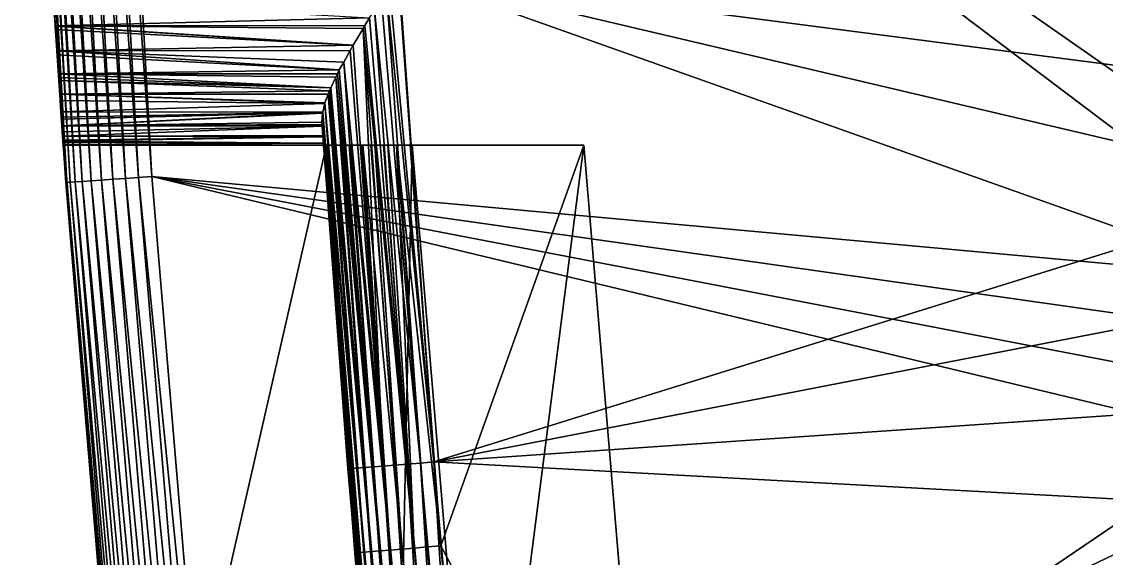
# Model space of a CAD drawing. Header units: millimetres. Extents: x 19.3 to 105.6, y 153.8 to 217.3.
# Drawn here: x 19.52 to 29.49, y 163.49 to 168.42 of the extents above; entities that cross this region are included whole.
import ezdxf

# ---------------------------------------------------------------- set-up
doc = ezdxf.new("R2010")
doc.units = ezdxf.units.MM
doc.layers.get('0').update_dxf_attribs({"color": 132, "linetype": 'CONTINUOUS'})

msp = doc.modelspace()

# ---------------------------------------------------------------- linework, layer by layer
at = {"invisible_edges": 16}
for points in [[(87.3128, 166.0222, 21.4312), (35.1743, 202.7584, 21.4312), (20.0934, 181.8304, 21.4312)], [(32.6174, 167.7748, 21.4312), (33.076, 168.0572, 21.4312), (20.0934, 181.8304, 21.4312)], [(20.0934, 181.8304, 21.4312), (33.076, 168.0572, 21.4312), (33.5757, 168.258, 21.4312)], [(34.6401, 168.3943, 21.4312), (87.3128, 166.0222, 21.4312), (20.0934, 181.8304, 21.4312)], [(34.6401, 168.3943, 21.4312), (20.0934, 181.8304, 21.4312), (34.1021, 168.3714, 21.4312)], [(34.1021, 168.3714, 21.4312), (20.0934, 181.8304, 21.4312), (33.5757, 168.258, 21.4312)], [(20.3006, 174.4097, 21.4312), (31.8749, 167.0001, 21.4312), (20.0934, 181.8304, 21.4312)], [(20.0934, 181.8304, 21.4312), (31.8749, 167.0001, 21.4312), (32.2132, 167.4191, 21.4312)], [(20.0934, 181.8304, 21.4312), (32.2132, 167.4191, 21.4312), (32.6174, 167.7748, 21.4312)], [(19.659, 174.3828, 21.1041), (20.155, 166.9585, 21.1988), (19.7399, 174.3862, 21.1988)], [(19.7399, 174.3862, 21.1988), (20.2495, 166.9651, 21.2797), (19.8345, 174.3901, 21.2797)], [(19.7399, 174.3862, 21.1988), (20.155, 166.9585, 21.1988), (20.2495, 166.9651, 21.2797)], [(19.8345, 174.3901, 21.2797), (20.3555, 166.9725, 21.3447), (19.9406, 174.3946, 21.3447)], [(19.8345, 174.3901, 21.2797), (20.2495, 166.9651, 21.2797), (20.3555, 166.9725, 21.3447)], [(19.9406, 174.3946, 21.3447), (20.4703, 166.9805, 21.3924), (20.0556, 174.3994, 21.3924)], [(19.9406, 174.3946, 21.3447), (20.3555, 166.9725, 21.3447), (20.4703, 166.9805, 21.3924)], [(20.0556, 174.3994, 21.3924), (20.5911, 166.989, 21.4215), (20.1766, 174.4045, 21.4215)], [(20.0556, 174.3994, 21.3924), (20.4703, 166.9805, 21.3924), (20.5911, 166.989, 21.4215)], [(20.1766, 174.4045, 21.4215), (20.7149, 166.9976, 21.4312), (20.3006, 174.4097, 21.4312)], [(20.1766, 174.4045, 21.4215), (20.5911, 166.989, 21.4215), (20.7149, 166.9976, 21.4312)], [(20.7149, 166.9976, 21.4312), (31.4328, 166.0222, 21.4312), (20.3006, 174.4097, 21.4312)], [(20.3006, 174.4097, 21.4312), (31.4328, 166.0222, 21.4312), (31.6122, 166.5299, 21.4312)], [(20.3006, 174.4097, 21.4312), (31.6122, 166.5299, 21.4312), (31.8749, 167.0001, 21.4312)], [(19.9619, 166.945, 20.8828), (19.5464, 174.3781, 20.8828), (19.5174, 174.3768, 20.7617)], [(19.9619, 166.945, 20.8828), (19.5174, 174.3768, 20.7617), (19.9329, 166.943, 20.7617)], [(19.9329, 166.943, 20.7617), (19.5174, 174.3768, 20.7617), (19.7569, 169.9159, 20.6375)], [(20.0094, 166.9483, 20.9979), (19.594, 174.3801, 20.9979), (19.5464, 174.3781, 20.8828)], [(20.0094, 166.9483, 20.9979), (19.5464, 174.3781, 20.8828), (19.9619, 166.945, 20.8828)], [(19.659, 174.3828, 21.1041), (19.594, 174.3801, 20.9979), (20.0744, 166.9529, 21.1041)], [(20.0744, 166.9529, 21.1041), (19.594, 174.3801, 20.9979), (20.0094, 166.9483, 20.9979)], [(19.659, 174.3828, 21.1041), (20.0744, 166.9529, 21.1041), (20.155, 166.9585, 21.1988)], [(19.7952, 168.8734, 19.0436), (19.9231, 166.9423, 20.6375), (19.7569, 169.9159, 20.6375)], [(19.9329, 166.943, 20.7617), (19.7569, 169.9159, 20.6375), (19.9231, 166.9423, 20.6375)], [(19.8108, 168.6251, 19.0238), (19.9231, 166.9423, 20.6375), (19.7952, 168.8734, 19.0436)], [(23.3064, 164.3772, 19.0436), (22.8988, 168.7431, 19.0383), (22.9785, 168.8667, 19.0436)], [(22.9785, 168.8667, 19.0436), (22.9828, 168.8734, 19.0436), (23.3064, 164.3772, 19.0436)], [(22.9828, 168.8734, 19.0436), (31.0625, 168.5219, 19.0436), (30.5543, 167.8926, 19.0436)], [(30.5543, 167.8926, 19.0436), (30.1599, 167.1864, 19.0436), (22.9828, 168.8734, 19.0436)], [(22.9828, 168.8734, 19.0436), (30.1599, 167.1864, 19.0436), (29.8904, 166.4238, 19.0436)], [(22.9828, 168.8734, 19.0436), (29.8904, 166.4238, 19.0436), (23.3064, 164.3772, 19.0436)], [(23.3064, 164.3772, 19.0436), (22.8704, 168.6983, 19.0304), (22.8988, 168.7431, 19.0383)], [(19.8108, 168.6251, 19.0238), (19.8111, 168.6211, 19.0235), (19.9231, 166.9423, 20.6375)], [(19.9231, 166.9423, 20.6375), (19.8111, 168.6211, 19.0235), (19.8263, 168.3829, 18.9656)], [(19.8111, 168.6211, 19.0235), (22.716, 168.4552, 18.9876), (19.8263, 168.3829, 18.9656)], [(22.7606, 168.5255, 19), (22.8246, 168.6262, 19.0177), (23.1827, 164.3672, 19.0339)], [(23.1827, 164.3672, 19.0339), (22.8246, 168.6262, 19.0177), (22.8704, 168.6983, 19.0304)], [(23.1827, 164.3672, 19.0339), (22.8704, 168.6983, 19.0304), (23.3064, 164.3772, 19.0436)], [(23.0619, 164.3575, 19.0048), (22.716, 168.4552, 18.9876), (22.7606, 168.5255, 19)], [(23.1827, 164.3672, 19.0339), (23.0619, 164.3575, 19.0048), (22.7606, 168.5255, 19)], [(22.716, 168.4552, 18.9876), (22.673, 168.3844, 18.9617), (19.8263, 168.3829, 18.9656)], [(23.0619, 164.3575, 19.0048), (22.673, 168.3844, 18.9617), (22.716, 168.4552, 18.9876)], [(22.673, 168.3844, 18.9617), (22.6575, 168.3588, 18.9523), (19.8263, 168.3829, 18.9656)], [(19.8263, 168.3829, 18.9656), (19.8266, 168.3788, 18.9646), (19.9231, 166.9423, 20.6375)], [(19.8263, 168.3829, 18.9656), (22.6575, 168.3588, 18.9523), (22.564, 168.2049, 18.8961)], [(19.8263, 168.3829, 18.9656), (22.564, 168.2049, 18.8961), (19.8266, 168.3788, 18.9646)], [(19.9231, 166.9423, 20.6375), (19.8266, 168.3788, 18.9646), (19.8286, 168.3471, 18.9539)], [(19.8266, 168.3788, 18.9646), (22.564, 168.2049, 18.8961), (19.8286, 168.3471, 18.9539)], [(19.9231, 166.9423, 20.6375), (19.8286, 168.3471, 18.9539), (19.8412, 168.1538, 18.8681)], [(19.8286, 168.3471, 18.9539), (22.564, 168.2049, 18.8961), (19.8412, 168.1538, 18.8681)], [(22.6575, 168.3588, 18.9523), (22.8414, 164.3397, 18.8921), (22.564, 168.2049, 18.8961)], [(22.6575, 168.3588, 18.9523), (22.673, 168.3844, 18.9617), (23.0619, 164.3575, 19.0048)], [(23.0619, 164.3575, 19.0048), (22.9472, 164.3483, 18.9571), (22.6575, 168.3588, 18.9523)], [(22.6575, 168.3588, 18.9523), (22.9472, 164.3483, 18.9571), (22.8414, 164.3397, 18.8921)], [(19.8412, 168.1538, 18.8681), (22.564, 168.2049, 18.8961), (22.536, 168.1545, 18.8674)], [(22.8414, 164.3397, 18.8921), (22.536, 168.1545, 18.8674), (22.564, 168.2049, 18.8961)], [(19.8412, 168.1538, 18.8681), (22.536, 168.1545, 18.8674), (22.4773, 168.0493, 18.8074)], [(19.8412, 168.1538, 18.8681), (19.8437, 168.1159, 18.8512), (19.9231, 166.9423, 20.6375)], [(19.8437, 168.1159, 18.8512), (19.8412, 168.1538, 18.8681), (22.4368, 167.9765, 18.766)], [(22.4368, 167.9765, 18.766), (19.8412, 168.1538, 18.8681), (22.4773, 168.0493, 18.8074)], [(19.9231, 166.9423, 20.6375), (19.8437, 168.1159, 18.8512), (19.8552, 167.9418, 18.7382)], [(19.8437, 168.1159, 18.8512), (22.4368, 167.9765, 18.766), (19.8552, 167.9418, 18.7382)], [(22.8414, 164.3397, 18.8921), (22.4773, 168.0493, 18.8074), (22.536, 168.1545, 18.8674)], [(22.4368, 167.9765, 18.766), (22.4773, 168.0493, 18.8074), (22.747, 164.3321, 18.8112)], [(22.747, 164.3321, 18.8112), (22.4773, 168.0493, 18.8074), (22.8414, 164.3397, 18.8921)], [(19.8552, 167.9418, 18.7382), (22.4368, 167.9765, 18.766), (22.42, 167.9417, 18.7387)], [(19.9231, 166.9423, 20.6375), (19.8552, 167.9418, 18.7382), (19.8574, 167.9069, 18.7156)], [(19.8574, 167.9069, 18.7156), (19.8552, 167.9418, 18.7382), (22.3578, 167.8127, 18.6373)], [(22.3578, 167.8127, 18.6373), (19.8552, 167.9418, 18.7382), (22.4051, 167.9107, 18.7143)], [(19.8552, 167.9418, 18.7382), (22.42, 167.9417, 18.7387), (22.4051, 167.9107, 18.7143)], [(19.8574, 167.9069, 18.7156), (19.8592, 167.8801, 18.6945), (19.9231, 166.9423, 20.6375)], [(19.8574, 167.9069, 18.7156), (22.3578, 167.8127, 18.6373), (19.8592, 167.8801, 18.6945)], [(22.6663, 164.3256, 18.7165), (22.3578, 167.8127, 18.6373), (22.4051, 167.9107, 18.7143)], [(22.747, 164.3321, 18.8112), (22.4051, 167.9107, 18.7143), (22.42, 167.9417, 18.7387)], [(22.6663, 164.3256, 18.7165), (22.4051, 167.9107, 18.7143), (22.747, 164.3321, 18.8112)], [(22.747, 164.3321, 18.8112), (22.42, 167.9417, 18.7387), (22.4368, 167.9765, 18.766)], [(19.9231, 166.9423, 20.6375), (19.8592, 167.8801, 18.6945), (19.8677, 167.7538, 18.5755)], [(19.8592, 167.8801, 18.6945), (22.3578, 167.8127, 18.6373), (22.3475, 167.7853, 18.6092)], [(19.8592, 167.8801, 18.6945), (22.3475, 167.7853, 18.6092), (19.8677, 167.7538, 18.5755)], [(22.6663, 164.3256, 18.7165), (22.3475, 167.7853, 18.6092), (22.3578, 167.8127, 18.6373)], [(19.8677, 167.7538, 18.5755), (22.3475, 167.7853, 18.6092), (22.3354, 167.7532, 18.5764)], [(19.9231, 166.9423, 20.6375), (19.8677, 167.7538, 18.5755), (20.546, 159.5226, 20.6375)], [(20.546, 159.5226, 20.6375), (19.8677, 167.7538, 18.5755), (19.8715, 167.6963, 18.5213)], [(19.8715, 167.6963, 18.5213), (19.8677, 167.7538, 18.5755), (22.3037, 167.669, 18.4904)], [(22.3037, 167.669, 18.4904), (19.8677, 167.7538, 18.5755), (22.3054, 167.6735, 18.495)], [(19.8677, 167.7538, 18.5755), (22.3354, 167.7532, 18.5764), (22.3054, 167.6735, 18.495)], [(22.3054, 167.6735, 18.495), (22.3354, 167.7532, 18.5764), (22.6015, 164.3204, 18.6103)], [(22.6015, 164.3204, 18.6103), (22.3354, 167.7532, 18.5764), (22.3475, 167.7853, 18.6092)], [(22.6015, 164.3204, 18.6103), (22.3475, 167.7853, 18.6092), (22.6663, 164.3256, 18.7165)], [(20.546, 159.5226, 20.6375), (19.8715, 167.6963, 18.5213), (19.8785, 167.5924, 18.3867)], [(19.8715, 167.6963, 18.5213), (22.3037, 167.669, 18.4904), (19.8785, 167.5924, 18.3867)], [(19.8785, 167.5924, 18.3867), (22.3037, 167.669, 18.4904), (22.2845, 167.5893, 18.3891)], [(22.554, 164.3166, 18.4952), (22.2845, 167.5893, 18.3891), (22.3037, 167.669, 18.4904)], [(22.554, 164.3166, 18.4952), (22.3037, 167.669, 18.4904), (22.3054, 167.6735, 18.495)], [(22.6015, 164.3204, 18.6103), (22.554, 164.3166, 18.4952), (22.3054, 167.6735, 18.495)], [(19.8817, 167.5443, 18.3243), (20.546, 159.5226, 20.6375), (19.8785, 167.5924, 18.3867)], [(19.8785, 167.5924, 18.3867), (22.2845, 167.5893, 18.3891), (19.8817, 167.5443, 18.3243)], [(19.8817, 167.5443, 18.3243), (22.2845, 167.5893, 18.3891), (19.883, 167.5257, 18.2951)], [(19.8817, 167.5443, 18.3243), (19.883, 167.5257, 18.2951), (20.546, 159.5226, 20.6375)], [(19.883, 167.5257, 18.2951), (22.2845, 167.5893, 18.3891), (22.2834, 167.585, 18.3836)], [(19.883, 167.5257, 18.2951), (22.2834, 167.585, 18.3836), (19.8872, 167.4634, 18.1746)], [(19.883, 167.5257, 18.2951), (19.8872, 167.4634, 18.1746), (20.546, 159.5226, 20.6375)], [(19.8872, 167.4634, 18.1746), (22.2834, 167.585, 18.3836), (22.283, 167.5788, 18.374)], [(19.8872, 167.4634, 18.1746), (22.283, 167.5788, 18.374), (22.278, 167.4986, 18.2499)], [(22.278, 167.4986, 18.2499), (22.283, 167.5788, 18.374), (22.5152, 164.3134, 18.2499)], [(22.554, 164.3166, 18.4952), (22.283, 167.5788, 18.374), (22.2834, 167.585, 18.3836)], [(22.525, 164.3142, 18.3741), (22.283, 167.5788, 18.374), (22.554, 164.3166, 18.4952)], [(22.5152, 164.3134, 18.2499), (22.283, 167.5788, 18.374), (22.525, 164.3142, 18.3741)], [(22.2834, 167.585, 18.3836), (22.2845, 167.5893, 18.3891), (22.554, 164.3166, 18.4952)], [(22.278, 167.4986, 18.2499), (22.2795, 167.4755, 18.2084), (19.8872, 167.4634, 18.1746)], [(19.8872, 167.4634, 18.1746), (22.2795, 167.4755, 18.2084), (22.2805, 167.4611, 18.1759)], [(20.546, 159.5226, 20.6375), (19.8872, 167.4634, 18.1746), (19.8909, 167.4098, 18.071)], [(19.8872, 167.4634, 18.1746), (22.2805, 167.4611, 18.1759), (19.8909, 167.4098, 18.071)], [(19.8909, 167.4098, 18.071), (22.2805, 167.4611, 18.1759), (19.8937, 167.3682, 17.9452)], [(20.546, 159.5226, 20.6375), (19.8909, 167.4098, 18.071), (19.8937, 167.3682, 17.9452)], [(19.8937, 167.3682, 17.9452), (22.2805, 167.4611, 18.1759), (22.2864, 167.3751, 17.9807)], [(22.5152, 164.3134, 18.2499), (22.2795, 167.4755, 18.2084), (22.278, 167.4986, 18.2499)], [(22.5152, 164.3134, 18.2499), (22.2805, 167.4611, 18.1759), (22.2795, 167.4755, 18.2084)], [(22.2864, 167.3751, 17.9807), (22.2805, 167.4611, 18.1759), (22.5152, 164.3134, 18.2499)], [(19.8937, 167.3682, 17.9452), (22.2864, 167.3751, 17.9807), (22.2872, 167.3643, 17.9489)], [(19.8937, 167.3682, 17.9452), (19.8962, 167.3318, 17.8351), (20.546, 159.5226, 20.6375)], [(19.8962, 167.3318, 17.8351), (19.8937, 167.3682, 17.9452), (22.2872, 167.3638, 17.9467)], [(22.2872, 167.3638, 17.9467), (19.8937, 167.3682, 17.9452), (22.2872, 167.3643, 17.9489)], [(19.8962, 167.3318, 17.8351), (22.2872, 167.3638, 17.9467), (19.8967, 167.3239, 17.8013)], [(20.546, 159.5226, 20.6375), (19.8962, 167.3318, 17.8351), (19.8967, 167.3239, 17.8013)], [(19.8967, 167.3239, 17.8013), (22.2872, 167.3638, 17.9467), (22.2912, 167.3059, 17.7075)], [(20.546, 159.5226, 20.6375), (19.8967, 167.3239, 17.8013), (19.8977, 167.3101, 17.7038)], [(19.8967, 167.3239, 17.8013), (22.2912, 167.3059, 17.7075), (19.8977, 167.3101, 17.7038)], [(19.8991, 167.289, 17.5547), (20.546, 159.5226, 20.6375), (19.8977, 167.3101, 17.7038)], [(19.8977, 167.3101, 17.7038), (22.2912, 167.3059, 17.7075), (22.2912, 167.3057, 17.7045)], [(19.8977, 167.3101, 17.7038), (22.2912, 167.3057, 17.7045), (19.8991, 167.289, 17.5547)], [(22.2872, 167.3643, 17.9489), (22.2864, 167.3751, 17.9807), (22.5152, 164.3134, 18.2499)], [(22.2872, 167.3643, 17.9489), (22.5152, 164.3134, 18.2499), (22.2872, 167.3638, 17.9467)], [(22.5152, 164.3134, 18.2499), (22.2912, 167.3059, 17.7075), (22.2872, 167.3638, 17.9467)], [(19.8991, 167.289, 17.5547), (22.2912, 167.3057, 17.7045), (22.2926, 167.2859, 17.4562)], [(19.8993, 167.2859, 17.4562), (20.546, 159.5226, 20.6375), (19.8991, 167.289, 17.5547)], [(19.8991, 167.289, 17.5547), (22.2926, 167.2859, 17.4562), (19.8993, 167.2859, 17.4562)], [(19.8993, 167.2859, 2.3749), (20.546, 159.5226, 2.3749), (19.8993, 167.2859, 17.4562)], [(19.8993, 167.2859, 17.4562), (20.546, 159.5226, 2.3749), (20.546, 159.5226, 20.6375)], [(19.8993, 167.2859, 2.3749), (22.3181, 167.2859, 2.3749), (20.546, 159.5226, 2.3749)], [(22.2955, 167.2859, 5.4885), (22.3003, 167.2859, 5.4464), (19.8993, 167.2859, 2.3749)], [(19.8993, 167.2859, 2.3749), (22.3003, 167.2859, 5.4464), (22.3034, 167.2859, 5.4323)], [(19.8993, 167.2859, 2.3749), (22.3034, 167.2859, 5.4323), (22.3272, 167.2859, 5.3248)], [(19.8993, 167.2859, 17.4562), (22.2926, 167.2859, 17.4562), (19.8993, 167.2859, 2.3749)], [(19.8993, 167.2859, 2.3749), (22.2926, 167.2859, 17.4562), (22.2926, 167.2859, 5.5563)], [(19.8993, 167.2859, 2.3749), (22.2926, 167.2859, 5.5563), (22.2955, 167.2859, 5.4885)], [(22.3272, 167.2859, 5.3248), (22.3324, 167.2859, 5.3082), (19.8993, 167.2859, 2.3749)], [(19.8993, 167.2859, 2.3749), (22.3324, 167.2859, 5.3082), (22.3795, 167.2859, 5.196)], [(19.8993, 167.2859, 2.3749), (22.3795, 167.2859, 5.196), (22.3805, 167.2859, 5.1936)], [(22.3805, 167.2859, 5.1936), (22.447, 167.2859, 5.0863), (19.8993, 167.2859, 2.3749)], [(19.8993, 167.2859, 2.3749), (22.447, 167.2859, 5.0863), (22.4575, 167.2859, 5.0724)], [(19.8993, 167.2859, 2.3749), (22.4575, 167.2859, 5.0724), (22.5267, 167.2859, 4.9959)], [(22.5267, 167.2859, 4.9959), (22.541, 167.2859, 4.98), (19.8993, 167.2859, 2.3749)], [(19.8993, 167.2859, 2.3749), (22.541, 167.2859, 4.98), (22.6396, 167.2859, 4.9007)], [(19.8993, 167.2859, 2.3749), (22.6396, 167.2859, 4.9007), (22.3181, 167.2859, 2.3749)], [(20.546, 159.5226, 2.3749), (22.3181, 167.2859, 2.3749), (22.9475, 159.7581, 2.3749)], [(22.5152, 164.3134, 18.2499), (22.2912, 167.3057, 17.7045), (22.2912, 167.3059, 17.7075)], [(22.9222, 159.7556, 18.2499), (22.2926, 167.2859, 17.4562), (22.2912, 167.3057, 17.7045)], [(22.9222, 159.7556, 18.2499), (22.2912, 167.3057, 17.7045), (22.5152, 164.3134, 18.2499)], [(22.5786, 163.5411, 5.5563), (22.2926, 167.2859, 5.5563), (22.2926, 167.2859, 17.4562)], [(22.5786, 163.5411, 5.5563), (22.2926, 167.2859, 17.4562), (22.9222, 159.7556, 18.2499)], [(22.5786, 163.5411, 5.5563), (22.2955, 167.2859, 5.4885), (22.2926, 167.2859, 5.5563)], [(22.5786, 163.5411, 5.5563), (22.3003, 167.2859, 5.4464), (22.2955, 167.2859, 5.4885)], [(22.5884, 163.5419, 5.4321), (22.3003, 167.2859, 5.4464), (22.5786, 163.5411, 5.5563)], [(22.5884, 163.5419, 5.4321), (22.3034, 167.2859, 5.4323), (22.3003, 167.2859, 5.4464)], [(22.5884, 163.5419, 5.4321), (22.3272, 167.2859, 5.3248), (22.3034, 167.2859, 5.4323)], [(22.9475, 159.7581, 2.3749), (22.3181, 167.2859, 2.3749), (22.9475, 159.7581, 0.7874)], [(22.9475, 159.7581, 0.7874), (22.3181, 167.2859, 2.3749), (22.3181, 167.2859, 0.7874)], [(23.1073, 167.2859), (22.9475, 159.7581, 0.7874), (22.3181, 167.2859, 0.7874)], [(23.1073, 167.2859), (22.3181, 167.2859, 0.7874), (24.686, 167.2859)], [(24.686, 167.2859), (22.3181, 167.2859, 0.7874), (22.3181, 167.2859, 2.3749)], [(24.686, 167.2859), (22.3181, 167.2859, 2.3749), (24.686, 167.2859, 4.7625)], [(22.3181, 167.2859, 2.3749), (22.8831, 167.2859, 4.7893), (22.963, 167.2859, 4.7724)], [(22.7281, 167.2859, 4.8509), (22.7636, 167.2859, 4.8316), (22.3181, 167.2859, 2.3749)], [(22.3181, 167.2859, 2.3749), (22.7636, 167.2859, 4.8316), (22.8431, 167.2859, 4.8035)], [(22.3181, 167.2859, 2.3749), (22.8431, 167.2859, 4.8035), (22.8831, 167.2859, 4.7893)], [(22.3181, 167.2859, 2.3749), (22.6396, 167.2859, 4.9007), (22.6539, 167.2859, 4.8912)], [(22.3181, 167.2859, 2.3749), (22.6539, 167.2859, 4.8912), (22.7281, 167.2859, 4.8509)], [(22.963, 167.2859, 4.7724), (22.9638, 167.2859, 4.7723), (22.3181, 167.2859, 2.3749)], [(22.3181, 167.2859, 2.3749), (22.9638, 167.2859, 4.7723), (23.0883, 167.2859, 4.7625)], [(22.3181, 167.2859, 2.3749), (23.0883, 167.2859, 4.7625), (24.686, 167.2859, 4.7625)], [(22.6173, 163.5443, 5.311), (22.3324, 167.2859, 5.3082), (22.3272, 167.2859, 5.3248)], [(22.6173, 163.5443, 5.311), (22.3272, 167.2859, 5.3248), (22.5884, 163.5419, 5.4321)], [(22.6648, 163.5483, 5.1959), (22.3324, 167.2859, 5.3082), (22.6173, 163.5443, 5.311)], [(22.6648, 163.5483, 5.1959), (22.3795, 167.2859, 5.196), (22.3324, 167.2859, 5.3082)], [(22.6648, 163.5483, 5.1959), (22.3805, 167.2859, 5.1936), (22.3795, 167.2859, 5.196)], [(22.7297, 163.5537, 5.0897), (22.3805, 167.2859, 5.1936), (22.6648, 163.5483, 5.1959)], [(22.7297, 163.5537, 5.0897), (22.447, 167.2859, 5.0863), (22.3805, 167.2859, 5.1936)], [(22.7297, 163.5537, 5.0897), (22.4575, 167.2859, 5.0724), (22.447, 167.2859, 5.0863)], [(22.8103, 163.5604, 4.995), (22.4575, 167.2859, 5.0724), (22.7297, 163.5537, 5.0897)], [(22.8103, 163.5604, 4.995), (22.5267, 167.2859, 4.9959), (22.4575, 167.2859, 5.0724)], [(22.8103, 163.5604, 4.995), (22.541, 167.2859, 4.98), (22.5267, 167.2859, 4.9959)], [(22.9047, 163.5683, 4.9141), (22.541, 167.2859, 4.98), (22.8103, 163.5604, 4.995)], [(22.9047, 163.5683, 4.9141), (22.6396, 167.2859, 4.9007), (22.541, 167.2859, 4.98)], [(22.9047, 163.5683, 4.9141), (22.6539, 167.2859, 4.8912), (22.6396, 167.2859, 4.9007)], [(23.0105, 163.5771, 4.849), (22.6539, 167.2859, 4.8912), (22.9047, 163.5683, 4.9141)], [(23.0105, 163.5771, 4.849), (22.7281, 167.2859, 4.8509), (22.6539, 167.2859, 4.8912)], [(23.0105, 163.5771, 4.849), (22.7636, 167.2859, 4.8316), (22.7281, 167.2859, 4.8509)], [(23.1252, 163.5867, 4.8013), (22.7636, 167.2859, 4.8316), (23.0105, 163.5771, 4.849)], [(23.1252, 163.5867, 4.8013), (22.8431, 167.2859, 4.8035), (22.7636, 167.2859, 4.8316)], [(23.1252, 163.5867, 4.8013), (22.8831, 167.2859, 4.7893), (22.8431, 167.2859, 4.8035)], [(22.963, 167.2859, 4.7724), (22.8831, 167.2859, 4.7893), (23.1252, 163.5867, 4.8013)], [(23.7312, 159.8349), (22.9475, 159.7581, 0.7874), (23.1073, 167.2859)], [(23.1252, 163.5867, 4.8013), (22.9638, 167.2859, 4.7723), (22.963, 167.2859, 4.7724)], [(23.2459, 163.5968, 4.7723), (22.9638, 167.2859, 4.7723), (23.1252, 163.5867, 4.8013)], [(23.0883, 167.2859, 4.7625), (22.9638, 167.2859, 4.7723), (23.3696, 163.6071, 4.7625)], [(23.3696, 163.6071, 4.7625), (22.9638, 167.2859, 4.7723), (23.2459, 163.5968, 4.7723)], [(23.3696, 163.6071, 4.7625), (24.686, 167.2859, 4.7625), (23.0883, 167.2859, 4.7625)], [(24.686, 167.2859), (23.7312, 159.8349), (23.1073, 167.2859)], [(23.3696, 163.6071, 4.7625), (25.2985, 159.9885, 4.7625), (24.686, 167.2859, 4.7625)], [(25.2985, 159.9885), (23.7312, 159.8349), (24.686, 167.2859)], [(25.2985, 159.9885), (24.686, 167.2859), (25.2985, 159.9885, 4.7625)], [(25.2985, 159.9885, 4.7625), (24.686, 167.2859), (24.686, 167.2859, 4.7625)], [(20.5558, 159.5236, 20.7617), (19.9329, 166.943, 20.7617), (19.9231, 166.9423, 20.6375)], [(20.5558, 159.5236, 20.7617), (19.9231, 166.9423, 20.6375), (20.546, 159.5226, 20.6375)], [(20.5847, 159.5264, 20.8828), (19.9619, 166.945, 20.8828), (19.9329, 166.943, 20.7617)], [(20.5847, 159.5264, 20.8828), (19.9329, 166.943, 20.7617), (20.5558, 159.5236, 20.7617)], [(20.6321, 159.5311, 20.9979), (20.0094, 166.9483, 20.9979), (19.9619, 166.945, 20.8828)], [(20.6321, 159.5311, 20.9979), (19.9619, 166.945, 20.8828), (20.5847, 159.5264, 20.8828)], [(20.6969, 159.5374, 21.1041), (20.0744, 166.9529, 21.1041), (20.0094, 166.9483, 20.9979)], [(20.6969, 159.5374, 21.1041), (20.0094, 166.9483, 20.9979), (20.6321, 159.5311, 20.9979)], [(20.155, 166.9585, 21.1988), (20.0744, 166.9529, 21.1041), (20.7774, 159.5453, 21.1988)], [(20.7774, 159.5453, 21.1988), (20.0744, 166.9529, 21.1041), (20.6969, 159.5374, 21.1041)], [(20.155, 166.9585, 21.1988), (20.8717, 159.5546, 21.2797), (20.2495, 166.9651, 21.2797)], [(20.155, 166.9585, 21.1988), (20.7774, 159.5453, 21.1988), (20.8717, 159.5546, 21.2797)], [(20.2495, 166.9651, 21.2797), (20.9774, 159.5649, 21.3447), (20.3555, 166.9725, 21.3447)], [(20.2495, 166.9651, 21.2797), (20.8717, 159.5546, 21.2797), (20.9774, 159.5649, 21.3447)], [(20.3555, 166.9725, 21.3447), (21.0919, 159.5761, 21.3924), (20.4703, 166.9805, 21.3924)], [(20.3555, 166.9725, 21.3447), (20.9774, 159.5649, 21.3447), (21.0919, 159.5761, 21.3924)], [(20.4703, 166.9805, 21.3924), (21.2124, 159.588, 21.4215), (20.5911, 166.989, 21.4215)], [(20.4703, 166.9805, 21.3924), (21.0919, 159.5761, 21.3924), (21.2124, 159.588, 21.4215)], [(20.5911, 166.989, 21.4215), (21.336, 159.6001, 21.4312), (20.7149, 166.9976, 21.4312)], [(20.5911, 166.989, 21.4215), (21.2124, 159.588, 21.4215), (21.336, 159.6001, 21.4312)], [(21.336, 159.6001, 21.4312), (31.4328, 164.4221, 21.4312), (20.7149, 166.9976, 21.4312)], [(20.7149, 166.9976, 21.4312), (31.4328, 164.4221, 21.4312), (31.3418, 164.9529, 21.4312)], [(31.3418, 164.9529, 21.4312), (31.3418, 165.4914, 21.4312), (20.7149, 166.9976, 21.4312)], [(20.7149, 166.9976, 21.4312), (31.3418, 165.4914, 21.4312), (31.4328, 166.0222, 21.4312)], [(23.3064, 164.3772, 19.0436), (29.8904, 166.4238, 19.0436), (29.7537, 165.6266, 19.0436)], [(23.3064, 164.3772, 19.0436), (29.7537, 165.6266, 19.0436), (29.7537, 164.8177, 19.0436)], [(29.8904, 164.0205, 19.0436), (23.3064, 164.3772, 19.0436), (29.7537, 164.8177, 19.0436)], [(21.336, 159.6001, 21.4312), (31.6122, 163.9144, 21.4312), (31.4328, 164.4221, 21.4312)], [(22.932, 159.7565, 18.3741), (22.525, 164.3142, 18.3741), (22.554, 164.3166, 18.4952)], [(22.9609, 159.7594, 18.4952), (22.554, 164.3166, 18.4952), (22.6015, 164.3204, 18.6103)], [(22.932, 159.7565, 18.3741), (22.554, 164.3166, 18.4952), (22.9609, 159.7594, 18.4952)], [(23.0083, 159.764, 18.6103), (22.6015, 164.3204, 18.6103), (22.6663, 164.3256, 18.7165)], [(22.9609, 159.7594, 18.4952), (22.6015, 164.3204, 18.6103), (23.0083, 159.764, 18.6103)], [(23.0731, 159.7704, 18.7165), (22.6663, 164.3256, 18.7165), (22.747, 164.3321, 18.8112)], [(23.0083, 159.764, 18.6103), (22.6663, 164.3256, 18.7165), (23.0731, 159.7704, 18.7165)], [(23.1536, 159.7783, 18.8112), (22.747, 164.3321, 18.8112), (22.8414, 164.3397, 18.8921)], [(23.0731, 159.7704, 18.7165), (22.747, 164.3321, 18.8112), (23.1536, 159.7783, 18.8112)], [(23.2479, 159.7875, 18.8921), (22.8414, 164.3397, 18.8921), (22.9472, 164.3483, 18.9571)], [(23.1536, 159.7783, 18.8112), (22.8414, 164.3397, 18.8921), (23.2479, 159.7875, 18.8921)], [(23.3536, 159.7979, 18.9571), (22.9472, 164.3483, 18.9571), (23.0619, 164.3575, 19.0048)], [(23.2479, 159.7875, 18.8921), (22.9472, 164.3483, 18.9571), (23.3536, 159.7979, 18.9571)], [(23.4681, 159.8091, 19.0048), (23.0619, 164.3575, 19.0048), (23.1827, 164.3672, 19.0339)], [(23.3536, 159.7979, 18.9571), (23.0619, 164.3575, 19.0048), (23.4681, 159.8091, 19.0048)], [(23.5886, 159.8209, 19.0339), (23.1827, 164.3672, 19.0339), (23.3064, 164.3772, 19.0436)], [(23.4681, 159.8091, 19.0048), (23.1827, 164.3672, 19.0339), (23.5886, 159.8209, 19.0339)], [(23.5886, 159.8209, 19.0339), (23.3064, 164.3772, 19.0436), (23.7122, 159.833, 19.0436)], [(29.8904, 164.0205, 19.0436), (23.7122, 159.833, 19.0436), (23.3064, 164.3772, 19.0436)], [(22.5152, 164.3134, 18.2499), (22.525, 164.3142, 18.3741), (22.9222, 159.7556, 18.2499)], [(22.9222, 159.7556, 18.2499), (22.525, 164.3142, 18.3741), (22.932, 159.7565, 18.3741)], [(30.1599, 163.2579, 19.0436), (23.7122, 159.833, 19.0436), (29.8904, 164.0205, 19.0436)], [(31.8749, 163.4442, 21.4312), (31.6122, 163.9144, 21.4312), (21.336, 159.6001, 21.4312)], [(22.932, 159.7565, 5.4321), (22.5884, 163.5419, 5.4321), (22.5786, 163.5411, 5.5563)], [(22.9222, 159.7556, 18.2499), (22.9222, 159.7556, 5.5563), (22.5786, 163.5411, 5.5563)], [(22.932, 159.7565, 5.4321), (22.5786, 163.5411, 5.5563), (22.9222, 159.7556, 5.5563)], [(22.9609, 159.7594, 5.311), (22.6173, 163.5443, 5.311), (22.5884, 163.5419, 5.4321)], [(22.9609, 159.7594, 5.311), (22.5884, 163.5419, 5.4321), (22.932, 159.7565, 5.4321)], [(23.0083, 159.764, 5.1959), (22.6648, 163.5483, 5.1959), (22.6173, 163.5443, 5.311)], [(23.0083, 159.764, 5.1959), (22.6173, 163.5443, 5.311), (22.9609, 159.7594, 5.311)], [(23.0731, 159.7704, 5.0897), (22.7297, 163.5537, 5.0897), (22.6648, 163.5483, 5.1959)], [(23.0731, 159.7704, 5.0897), (22.6648, 163.5483, 5.1959), (23.0083, 159.764, 5.1959)], [(23.1536, 159.7783, 4.995), (22.8103, 163.5604, 4.995), (22.7297, 163.5537, 5.0897)], [(23.1536, 159.7783, 4.995), (22.7297, 163.5537, 5.0897), (23.0731, 159.7704, 5.0897)], [(23.2479, 159.7875, 4.9141), (22.9047, 163.5683, 4.9141), (22.8103, 163.5604, 4.995)], [(23.2479, 159.7875, 4.9141), (22.8103, 163.5604, 4.995), (23.1536, 159.7783, 4.995)], [(23.3536, 159.7979, 4.849), (23.0105, 163.5771, 4.849), (22.9047, 163.5683, 4.9141)], [(23.3536, 159.7979, 4.849), (22.9047, 163.5683, 4.9141), (23.2479, 159.7875, 4.9141)], [(23.4681, 159.8091, 4.8013), (23.1252, 163.5867, 4.8013), (23.0105, 163.5771, 4.849)], [(23.4681, 159.8091, 4.8013), (23.0105, 163.5771, 4.849), (23.3536, 159.7979, 4.849)], [(23.5886, 159.8209, 4.7723), (23.2459, 163.5968, 4.7723), (23.1252, 163.5867, 4.8013)], [(23.5886, 159.8209, 4.7723), (23.1252, 163.5867, 4.8013), (23.4681, 159.8091, 4.8013)], [(23.3696, 163.6071, 4.7625), (23.2459, 163.5968, 4.7723), (23.7122, 159.833, 4.7625)], [(23.7122, 159.833, 4.7625), (23.2459, 163.5968, 4.7723), (23.5886, 159.8209, 4.7723)], [(23.7122, 159.833, 4.7625), (25.2985, 159.9885, 4.7625), (23.3696, 163.6071, 4.7625)]]:
    msp.add_3dface(points, dxfattribs=at)

doc.saveas('drawing.dxf')
